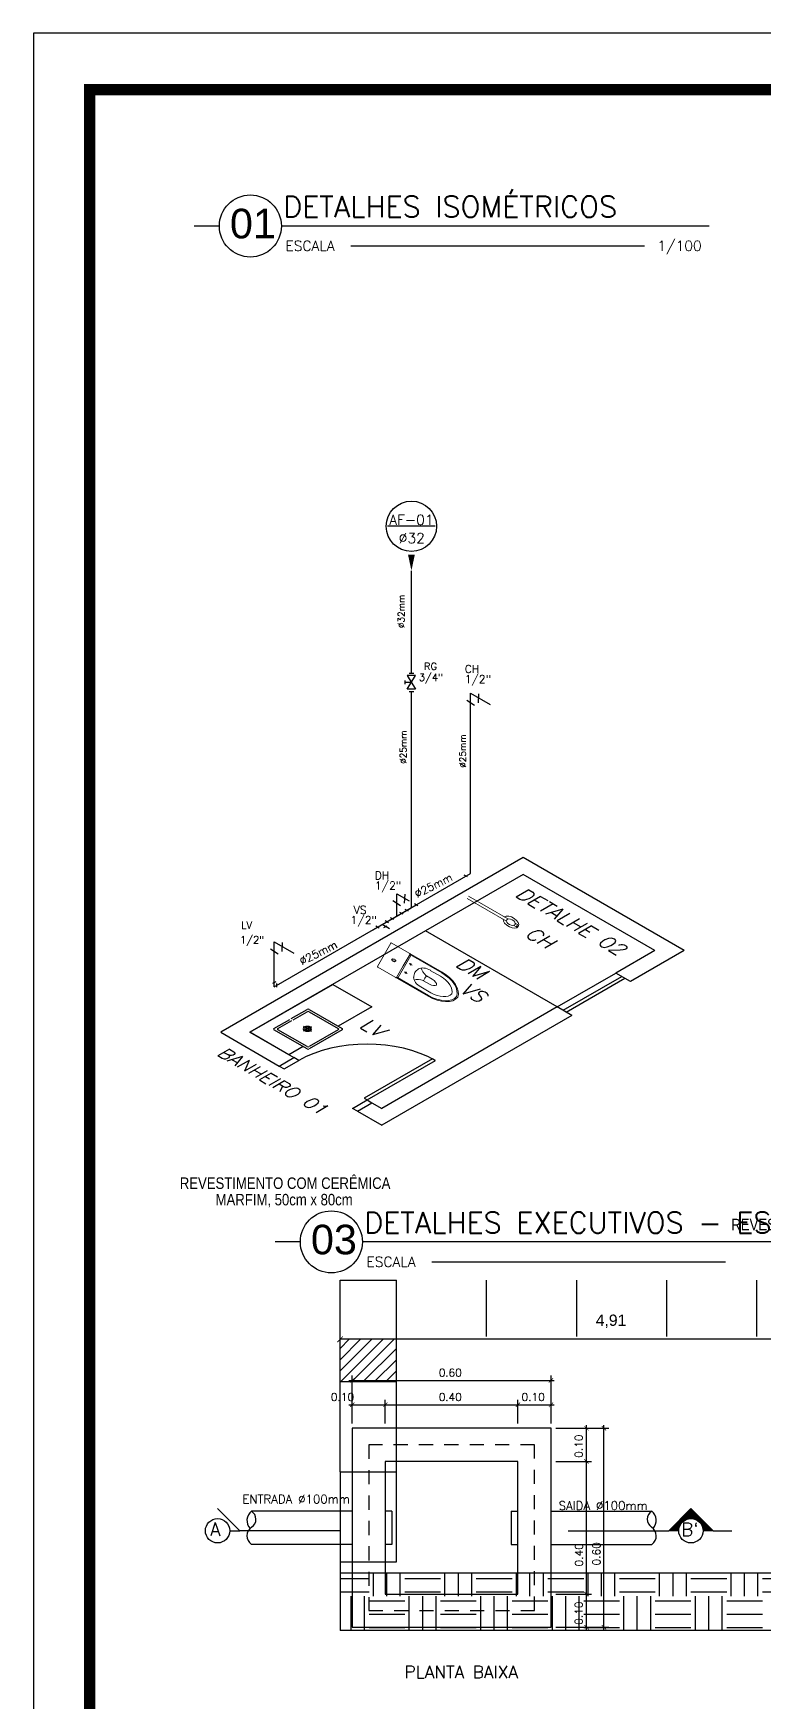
# Model space of a CAD drawing. Header units: millimetres. Extents: x -72 to 578, y 3 to 161.
# Drawn here: x 537.31 to 543.79, y 55.04 to 69.85 of the extents above; entities that cross this region are included whole.
import ezdxf
from ezdxf.enums import TextEntityAlignment as Align

# ---------------------------------------------------------------- set-up
doc = ezdxf.new("R2010")
doc.units = ezdxf.units.MM
doc.linetypes.add('CENTER2', pattern=[28.575, 19.05, -3.175, 3.175, -3.175])
doc.linetypes.add('HIDDEN', pattern=[0.375, 0.25, -0.125])
doc.layers.get('0').update_dxf_attribs({"color": 3})
for name, color, linetype in [('-HIDRO', 8, 'Continuous'), ('A-LAYOUT', 7, 'Continuous'), ('A-PEN-Y', 2, 'Continuous'), ('CONEXAO_AG_FRIA', 2, 'Continuous'), ('COTA', 7, 'Continuous'), ('COTAS', 7, 'Continuous'), ('CTA', 5, 'Continuous'), ('DETALLHES_CAIXAS', 6, 'Continuous'), ('Diametro', 2, 'Continuous'), ('LAYER1', 2, 'Continuous'), ('LAYER2', 5, 'Continuous'), ('Prumadas_L', 1, 'Continuous'), ('Prumadas_Q', 3, 'Continuous'), ('Prumadas_T', 2, 'Continuous'), ('TigreCad', 3, 'Continuous'), ('txt_1', 7, 'Continuous'), ('TXT_2', 6, 'Continuous')]:
    doc.layers.add(name, color=color, linetype=linetype)
doc.layers.add('E-Lay-9', color=9, linetype='Continuous', lineweight=9)
doc.styles.add('ADITIVOCAD', font='romans.shx')
doc.styles.add('ARIAL', font='arial.ttf', dxfattribs={"height": 0.2})
doc.styles.add('F2', font='ARIALN.TTF')
doc.styles.add('PADRAO_TXT', font='romans.shx')
doc.styles.add('ROMANS', font='romans__.ttf', dxfattribs={"height": 0.1})
doc.styles.get("Standard").update_dxf_attribs({"font": 'arial.ttf'})

# ---------------------------------------------------------------- blocks, each defined once
blk = doc.blocks.new('_ArchTick')
at = {"color": 0, "linetype": 'ByBlock', "const_width": 0.15}
blk.add_lwpolyline([(-0.5, -0.5), (0.5, 0.5)], dxfattribs=at)
blk = doc.blocks.new('*U450', base_point=(2541.5, 289.3))
for p, q in [((2538.2, 302), (2544.9, 302)), ((2541.5, 289.3), (2532.6, 289.3)), ((2535.8, 298.7), (2547.3, 280)), ((2535.8, 280), (2547.3, 298.7)), ((2547.3, 298.7), (2535.8, 298.7)), ((2547.3, 280), (2535.8, 280)), ((2538.2, 276.7), (2544.9, 276.7))]:
    blk.add_line(p, q)
at = {"linetype": 'Continuous'}
blk.add_line((2532.6, 286.6), (2532.6, 292.1), dxfattribs=at)
blk = doc.blocks.new('*U451', base_point=(2541.5, 283.9))
for p, q in [((2535.4, 277.1), (2535.4, 283.8)), ((2538.6, 275.6), (2544.4, 278.9))]:
    blk.add_line(p, q)
blk = doc.blocks.new('vaso-s')
at = {"color": 8}
for start, end in [(0, 180), (180, 0)]:
    blk.add_arc((0.08, 0), 0.0143, start, end, dxfattribs=at)
at = {"layer": 'E-Lay-9', "color": 8}
for p, q in [((0, 0.17), (0, 0)), ((0.426, 0.175), (0.005, 0.175)), ((0.16, 0.17), (0.16, 0.17)), ((0.16, 0.17), (0.16, 0)), ((0.426, 0.165), (0.165, 0.165)), ((0.17, 0), (0.17, 0.16)), ((0.213, 0.06), (0.189, 0.06)), ((0.201, 0.048), (0.201, 0.072)), ((0.341, 0.035), (0.341, 0)), ((0.391, 0.035), (0.341, 0.035)), ((0.431, 0.12), (0.346, 0.12)), ((0, -0.17), (0, 0)), ((0.16, -0.17), (0.16, 0)), ((0.17, 0), (0.17, -0.16)), ((0.213, -0.06), (0.189, -0.06)), ((0.201, -0.048), (0.201, -0.072)), ((0.341, -0.035), (0.341, 0)), ((0.391, -0.035), (0.341, -0.035)), ((0.431, -0.12), (0.346, -0.12)), ((0.426, -0.175), (0.005, -0.175)), ((0.16, -0.17), (0.16, -0.17)), ((0.426, -0.165), (0.165, -0.165))]:
    blk.add_line(p, q, dxfattribs=at)
for centre in [(0.201, 0.06), (0.201, -0.06)]:
    blk.add_circle(centre, 0.005, dxfattribs=at)
for centre, radius, start, end in [((0.005, 0.17), 0.005, 90, 180), ((0.155, 0.17), 0.005, 0, 90), ((0.165, 0.17), 0.00495, 180, 270), ((0.165, 0.16), 0.00495, 0, 90), ((0.426, -0.015), 0.19, 4.5281, 90), ((0.426, -0.015), 0.18, 4.7802, 90), ((0.518, -0.015), 0.262, 163.0355, 176.7233), ((0.346, 0.038), 0.0825, 90, 163.0355), ((0.375, 0.136), 0.107, 206.9395, 250.9647), ((0.391, -0.015), 0.05, 17.4576, 90), ((0.431, -0.015), 0.135, 6.3794, 90), ((0.518, 0.015), 0.262, 183.2767, 196.9645), ((0.346, -0.038), 0.0825, 196.9645, 270), ((0.375, -0.136), 0.107, 109.0353, 153.0605), ((0.391, 0.015), 0.05, 270, 342.5424), ((0.426, 0.015), 0.19, 270, 355.4719), ((0.426, 0.015), 0.18, 270, 355.2198), ((0.431, 0.015), 0.135, 270, 353.6206), ((0.005, -0.17), 0.005, 180, 270), ((0.155, -0.17), 0.005, 270, 0), ((0.165, -0.17), 0.00495, 90, 180), ((0.165, -0.16), 0.00495, 270, 0)]:
    blk.add_arc(centre, radius, start, end, dxfattribs=at)
blk = doc.blocks.new('Chuveiro')
at = {"layer": 'E-Lay-9', "color": 8}
for p, q in [((-0.031, 0.016), (-0.36, 0.016)), ((0.051, 0.016), (0.031, 0.016)), ((0.051, 0.016), (0.051, -0.016)), ((-0.031, -0.016), (-0.36, -0.016)), ((0.051, -0.016), (0.031, -0.016))]:
    blk.add_line(p, q, dxfattribs=at)
blk.add_circle((0, 0), 0.0348, dxfattribs=at)
for centre, radius, start, end in [((0, 0), 0.0624, 194.4775, 165.5225), ((0.009, 0), 0.0444, 339.4266, 20.5734)]:
    blk.add_arc(centre, radius, start, end, dxfattribs=at)
blk = doc.blocks.new('*E483')
at = {"layer": '-HIDRO', "color": 7, "xscale": -1, "rotation": 134.9999999999999}
for name, p in [('Chuveiro', (2.103, 1.382)), ('vaso-s', (1.185, 0.973))]:
    blk.add_blockref(name, p, dxfattribs=at)
blk = doc.blocks.new('b1')
at = {"layer": '-HIDRO'}
for p, q in [((366.376, 86.032), (363.691, 84.482)), ((367.805, 85.207), (366.376, 86.032)), ((366.376, 85.882), (363.951, 84.482)), ((367.545, 85.207), (366.376, 85.882)), ((366.679, 84.707), (365.51, 85.382)), ((367.545, 85.207), (367.199, 85.007)), ((367.805, 85.207), (367.329, 84.932)), ((366.679, 84.707), (367.199, 85.007)), ((366.731, 84.677), (367.251, 84.977)), ((367.329, 84.932), (367.199, 85.007)), ((366.757, 84.662), (367.277, 84.962)), ((366.679, 84.707), (365.12, 83.807)), ((366.809, 84.632), (366.679, 84.707)), ((366.809, 84.632), (365.12, 83.657)), ((363.691, 84.482), (364.211, 84.182)), ((363.951, 84.482), (364.341, 84.257)), ((364.211, 84.182), (364.341, 84.257)), ((364.254, 84.157), (364.384, 84.232)), ((364.384, 84.232), (364.341, 84.257)), ((365.571, 84.247), (364.964, 83.897)), ((364.99, 83.882), (365.597, 84.232)), ((365.597, 84.232), (365.571, 84.247)), ((364.211, 84.182), (364.254, 84.157)), ((364.86, 83.807), (364.99, 83.882)), ((364.904, 83.782), (364.86, 83.807)), ((364.904, 83.782), (365.034, 83.857)), ((364.964, 83.897), (364.99, 83.882)), ((364.99, 83.882), (365.034, 83.857)), ((365.034, 83.857), (365.12, 83.807)), ((364.904, 83.782), (365.12, 83.657))]:
    blk.add_line(p, q, dxfattribs=at)
at = {"layer": '-HIDRO', "color": 8}
for p, q in [((363.951, 84.482), (364.687, 84.907)), ((364.687, 84.907), (365.034, 84.707)), ((364.317, 84.603), (364.458, 84.685)), ((364.475, 84.685), (364.769, 84.515)), ((365.034, 84.707), (364.735, 84.535)), ((364.163, 84.515), (364.304, 84.596)), ((364.198, 84.515), (364.321, 84.586)), ((364.334, 84.593), (364.458, 84.665)), ((364.461, 84.513), (364.426, 84.534)), ((364.461, 84.513), (364.497, 84.534)), ((364.475, 84.665), (364.735, 84.515)), ((364.297, 84.282), (363.951, 84.482)), ((364.458, 84.335), (364.163, 84.505)), ((364.458, 84.355), (364.198, 84.505)), ((364.461, 84.513), (364.426, 84.493)), ((364.461, 84.513), (364.497, 84.493)), ((364.735, 84.505), (364.475, 84.355)), ((364.769, 84.505), (364.475, 84.335)), ((364.423, 84.355), (364.297, 84.282))]:
    blk.add_line(p, q, dxfattribs=at)
for centre, major_axis, start_param, end_param in [((364.461, 84.513), (-0.0367, 0), -0.785398, 2.356194), ((364.461, 84.513), (0.0367, 0), -0.785398, 2.356194), ((364.461, 84.513), (0.0245, 0), -0.785398, 2.356194), ((364.172, 84.51), (-0.0122, 0), -0.785398, 0.785398), ((364.207, 84.51), (0.0122, 0), 2.356194, 3.926991), ((364.461, 84.513), (-0.0245, 0), -0.785398, 2.356194), ((364.726, 84.51), (0.0122, 0), -0.785398, 0.785398), ((364.761, 84.51), (-0.0122, 0), 2.356194, 3.926991), ((364.466, 84.36), (-0.0122, 0), 0.785398, 2.356194), ((364.466, 84.34), (0.0122, 0), 3.926991, 5.497787)]:
    blk.add_ellipse(centre, major_axis=major_axis, ratio=0.577332, start_param=start_param, end_param=end_param, dxfattribs=at)
at = {"layer": '-HIDRO'}
blk.add_ellipse((364.99, 83.882), major_axis=(0.857, 0), ratio=0.577332, start_param=0.785398, end_param=2.356194, dxfattribs=at)
at = {"layer": 'CTA', "xscale": 1.22478281, "yscale": 0.70710614, "zscale": 1.22478281}
blk.add_blockref('*E483', (363.691, 84.482), dxfattribs=at)
at = {"layer": '-HIDRO', "style": 'PADRAO_TXT', "oblique": 30.0016, "width": 1.154719}
blk.add_text('BANHEIRO 01', height=0.10392, rotation=330.0008, dxfattribs=at).set_placement((363.647, 84.283))
at = {"layer": 'Prumadas_T', "style": 'ROMANS', "oblique": 30.0016, "width": 1.154719}
blk.add_text('DETALHE 02', height=0.1146, rotation=330.0008, dxfattribs=at).set_placement((366.755, 85.425), align=Align.CENTER)
for s, p in [('CH', (366.378, 85.339)), ('DM', (365.765, 85.07)), ('VS', (365.798, 84.846)), ('LV', (364.911, 84.531))]:
    blk.add_text(s, height=0.1135, rotation=330.0008, dxfattribs=at).set_placement(p)
blk = doc.blocks.new('WC1')
at = {"layer": '-HIDRO', "color": 8}
for centre, major_axis, start_param, end_param in [((591.716, 52.36), (0.0122, 0), 0.785398, 2.356194), ((591.716, 52.34), (-0.0122, 0), 3.926991, 5.497787)]:
    blk.add_ellipse(centre, major_axis=major_axis, ratio=0.577332, start_param=start_param, end_param=end_param, dxfattribs=at)
at = {"layer": 'A-PEN-Y'}
for p, q in [((593.131, 53.54), (593.102, 53.557)), ((592.689, 53.284), (592.66, 53.301)), ((592.429, 53.134), (592.4, 53.151)), ((592.476, 53.162), (592.447, 53.178)), ((592.559, 53.209), (592.53, 53.226)), ((592.606, 53.237), (592.577, 53.253)), ((592.346, 53.087), (592.317, 53.103)), ((592.388, 53.092), (592.417, 53.108)), ((591.429, 52.61), (591.401, 52.594)), ((591.434, 52.595), (591.434, 52.562))]:
    blk.add_line(p, q, dxfattribs=at)
at = {"layer": 'CTA'}
for p, q in [((592.633, 55.348), (592.633, 56.258)), ((592.633, 53.267), (592.633, 55.186)), ((593.158, 53.57), (593.158, 55.17)), ((593.158, 55.17), (593.331, 55.07)), ((591.415, 52.564), (593.158, 53.57)), ((592.373, 53.117), (592.676, 53.292)), ((592.503, 53.192), (592.503, 53.392)), ((592.503, 53.392), (592.614, 53.328)), ((592.287, 53.067), (592.46, 53.167)), ((592.373, 53.117), (592.503, 53.192)), ((592.46, 53.167), (592.633, 53.267)), ((592.438, 53.08), (592.373, 53.117)), ((591.415, 52.564), (591.415, 52.964)), ((591.415, 52.964), (591.588, 52.864))]:
    blk.add_line(p, q, dxfattribs=at)
at = {"layer": 'Prumadas_L'}
blk.add_line((592.421, 56.657), (592.845, 56.657), dxfattribs=at)
blk.add_solid([(592.633, 56.258), (592.603, 56.399), (592.663, 56.399)], dxfattribs=at)
at = {"layer": 'Prumadas_Q'}
blk.add_circle((592.633, 56.652), 0.223, dxfattribs=at)
at = {"layer": 'CONEXAO_AG_FRIA', "xscale": 0.006400000000212458, "yscale": 0.006400000000212458, "zscale": 0.6400000000000001}
blk.add_blockref('*U450', (592.633, 55.267), dxfattribs=at)
at = {"layer": 'CONEXAO_AG_FRIA', "xscale": 0.01200000000062573, "yscale": 0.01200000000062573, "zscale": 1.2, "rotation": 57.87998640841341}
for p in [(593.162, 55.168), (592.507, 53.39), (591.419, 52.962)]:
    blk.add_blockref('*U451', p, dxfattribs=at)
at = {"layer": 'CTA'}
blk.add_blockref('b1', (227.249, -32.32), dxfattribs=at)
at = {"layer": 'CONEXAO_AG_FRIA', "style": 'ROMANS'}
for s, height, p in [('RG', 0.064, (592.745, 55.377)), ('CH', 0.07, (593.106, 55.351)), ('3/4"', 0.064, (592.699, 55.279)), ('1/2"', 0.07, (593.106, 55.261)), ('DH', 0.07, (592.308, 53.519)), ('1/2"', 0.07, (592.308, 53.429)), ('LV', 0.064, (591.122, 53.08)), ('1/2"', 0.07, (592.093, 53.123)), ('VS', 0.07, (592.12, 53.213)), ('1/2"', 0.064, (591.112, 52.95))]:
    blk.add_text(s, height=height, dxfattribs=at).set_placement(p)
for p in [(592.683, 53.353), (591.661, 52.756)]:
    blk.add_text('%%C25mm', height=0.07, rotation=26.5392, dxfattribs=at).set_placement(p)
at = {"layer": 'Diametro', "style": 'ROMANS'}
for s, p in [('%%C32mm', (592.571, 55.897)), ('%%C25mm', (592.589, 54.692)), ('%%C25mm', (593.117, 54.657))]:
    blk.add_text(s, height=0.0576, rotation=90, dxfattribs=at).set_placement(p, align=Align.CENTER)
at = {"layer": 'Prumadas_T', "style": 'ROMANS'}
for s, p in [('AF-01', (592.633, 56.664)), ('%%C32', (592.636, 56.502))]:
    blk.add_text(s, height=0.09, dxfattribs=at).set_placement(p, align=Align.CENTER)
blk = doc.blocks.new('A$C00126118')
at = {"layer": 'LAYER2'}
blk.add_line((0.3, 0.367), (0, 0.367), dxfattribs=at)
blk.add_circle((0.667, 0.367), 0.367, dxfattribs=at)
blk = doc.blocks.new('*X461')
at = {"color": 0}
for p, q in [((101.59, 65.457), (101.923, 65.79)), ((101.608, 65.457), (101.932, 65.781)), ((101.626, 65.457), (101.941, 65.772)), ((101.643, 65.457), (101.95, 65.763)), ((101.661, 65.457), (101.958, 65.755)), ((101.878, 65.636), (101.822, 65.692)), ((101.892, 65.639), (101.831, 65.701)), ((101.908, 65.641), (101.84, 65.709)), ((101.847, 65.626), (101.967, 65.746)), ((101.925, 65.641), (101.848, 65.718)), ((101.944, 65.64), (101.857, 65.727)), ((101.966, 65.636), (101.866, 65.736)), ((101.874, 65.635), (101.976, 65.737)), ((101.993, 65.627), (101.875, 65.745)), ((102.035, 65.602), (101.884, 65.754)), ((102.198, 65.457), (101.893, 65.762)), ((101.897, 65.64), (101.985, 65.728)), ((102.216, 65.457), (101.901, 65.771)), ((102.233, 65.457), (101.91, 65.78)), ((101.916, 65.641), (101.994, 65.719)), ((102.251, 65.457), (101.919, 65.789)), ((101.933, 65.641), (102.003, 65.71)), ((101.949, 65.639), (102.011, 65.702)), ((101.964, 65.636), (102.02, 65.693)), ((101.597, 65.457), (101.592, 65.462)), ((101.615, 65.457), (101.601, 65.471)), ((101.632, 65.457), (101.61, 65.48)), ((101.65, 65.457), (101.619, 65.488)), ((101.668, 65.457), (101.627, 65.497)), ((101.685, 65.457), (101.636, 65.506)), ((101.703, 65.457), (101.645, 65.515)), ((101.721, 65.457), (101.654, 65.524)), ((101.737, 65.458), (101.663, 65.533)), ((101.738, 65.475), (101.672, 65.541)), ((101.679, 65.457), (101.753, 65.531)), ((101.74, 65.49), (101.68, 65.55)), ((101.744, 65.505), (101.689, 65.559)), ((101.696, 65.457), (101.744, 65.504)), ((101.748, 65.518), (101.698, 65.568)), ((101.753, 65.531), (101.707, 65.577)), ((101.714, 65.457), (101.739, 65.482)), ((101.759, 65.543), (101.716, 65.586)), ((101.765, 65.554), (101.725, 65.594)), ((101.732, 65.457), (101.737, 65.463)), ((101.772, 65.565), (101.733, 65.603)), ((101.78, 65.575), (101.742, 65.612)), ((101.788, 65.584), (101.751, 65.621)), ((101.797, 65.593), (101.76, 65.63)), ((101.807, 65.601), (101.769, 65.639)), ((101.817, 65.609), (101.778, 65.648)), ((101.827, 65.615), (101.787, 65.656)), ((101.839, 65.622), (101.795, 65.665)), ((101.851, 65.627), (101.804, 65.674)), ((101.864, 65.632), (101.813, 65.683)), ((101.978, 65.633), (102.029, 65.684)), ((101.991, 65.628), (102.038, 65.675)), ((102.003, 65.622), (102.047, 65.666)), ((102.015, 65.616), (102.056, 65.657)), ((102.025, 65.609), (102.065, 65.649)), ((102.036, 65.602), (102.073, 65.64)), ((102.045, 65.594), (102.082, 65.631)), ((102.054, 65.585), (102.091, 65.622)), ((102.062, 65.576), (102.1, 65.613)), ((102.18, 65.457), (102.067, 65.571)), ((102.07, 65.566), (102.109, 65.604)), ((102.077, 65.555), (102.118, 65.595)), ((102.084, 65.544), (102.126, 65.587)), ((102.09, 65.532), (102.135, 65.578)), ((102.163, 65.457), (102.092, 65.528)), ((102.095, 65.52), (102.144, 65.569)), ((102.099, 65.506), (102.153, 65.56)), ((102.145, 65.457), (102.1, 65.502)), ((102.102, 65.492), (102.162, 65.551)), ((102.127, 65.457), (102.104, 65.48)), ((102.105, 65.477), (102.171, 65.542)), ((102.106, 65.46), (102.179, 65.534)), ((102.109, 65.457), (102.106, 65.461)), ((102.121, 65.457), (102.188, 65.525)), ((102.138, 65.457), (102.197, 65.516)), ((102.156, 65.457), (102.206, 65.507)), ((102.174, 65.457), (102.215, 65.498)), ((102.191, 65.457), (102.224, 65.489)), ((102.209, 65.457), (102.232, 65.481)), ((102.227, 65.457), (102.241, 65.472)), ((102.244, 65.457), (102.25, 65.463))]:
    blk.add_line(p, q, dxfattribs=at)

msp = doc.modelspace()

# ---------------------------------------------------------------- hatches: boundary and pattern name
at = {"layer": 'COTA', "true_color": 0x939598}
h = msp.add_hatch(dxfattribs=at)
h.set_pattern_fill('JIS_WOOD', color=252, scale=0.1)
h.set_pattern_definition([(45, (495.82715, -91.626786), (-0.05, 0.05), [])])
h.paths.add_polyline_path([(540.533, 57.884), (540.533, 58.26), (540.033, 58.26), (540.033, 57.884)])

# ---------------------------------------------------------------- linework, layer by layer
at = {"layer": 'A-LAYOUT', "linetype": 'ByBlock'}
for p, q in [((540.111, 57.895), (541.934, 57.895)), ((540.14, 57.514), (540.14, 57.939)), ((541.905, 57.514), (541.905, 57.939)), ((540.111, 57.678), (540.464, 57.678)), ((540.14, 57.514), (540.14, 57.723)), ((540.405, 57.678), (541.64, 57.678)), ((540.434, 57.514), (540.434, 57.723)), ((540.434, 57.514), (540.434, 57.723)), ((541.581, 57.678), (541.934, 57.678)), ((541.611, 57.514), (541.611, 57.723)), ((541.611, 57.514), (541.611, 57.723)), ((541.905, 57.514), (541.905, 57.723)), ((541.949, 57.47), (542.419, 57.47)), ((541.949, 57.47), (542.264, 57.47)), ((542.22, 57.146), (542.22, 57.499)), ((542.375, 55.676), (542.375, 57.499)), ((541.949, 57.176), (542.264, 57.176)), ((541.949, 57.176), (542.264, 57.176)), ((542.22, 55.97), (542.22, 57.205)), ((541.949, 55.999), (542.264, 55.999)), ((541.949, 55.999), (542.264, 55.999)), ((542.22, 55.676), (542.22, 56.029)), ((541.949, 55.705), (542.419, 55.705)), ((541.949, 55.705), (542.264, 55.705))]:
    msp.add_line(p, q, dxfattribs=at)
at = {"layer": 'A-LAYOUT', "linetype": 'HIDDEN', "ltscale": 0.5}
for p, q in [((541.758, 57.323), (540.287, 57.323)), ((540.287, 57.323), (540.287, 55.852)), ((541.758, 55.852), (541.758, 57.323)), ((540.287, 55.852), (541.758, 55.852))]:
    msp.add_line(p, q, dxfattribs=at)
at = {"layer": 'A-LAYOUT'}
for p, q in [((540.14, 56.735), (539.245, 56.735)), ((540.493, 56.735), (540.434, 56.735)), ((540.493, 56.735), (540.493, 56.44)), ((541.552, 56.735), (541.552, 56.44)), ((541.552, 56.735), (541.611, 56.735)), ((541.905, 56.735), (542.8, 56.735)), ((540.14, 56.44), (539.245, 56.44)), ((540.493, 56.44), (540.434, 56.44)), ((541.552, 56.44), (541.611, 56.44)), ((541.905, 56.44), (542.8, 56.44))]:
    msp.add_line(p, q, dxfattribs=at)
at = {"layer": 'A-LAYOUT', "linetype": 'ByBlock', "const_width": 0.00573}
for points in [[(540.159, 57.914), (540.121, 57.876)], [(541.886, 57.876), (541.924, 57.914)], [(540.159, 57.698), (540.121, 57.659)], [(540.415, 57.659), (540.453, 57.698)], [(540.453, 57.698), (540.415, 57.659)], [(541.63, 57.698), (541.592, 57.659)], [(541.592, 57.659), (541.63, 57.698)], [(541.886, 57.659), (541.924, 57.698)], [(542.239, 57.451), (542.201, 57.489)], [(542.394, 57.451), (542.356, 57.489)], [(542.201, 57.195), (542.239, 57.157)], [(542.239, 57.157), (542.201, 57.195)], [(542.239, 55.98), (542.201, 56.018)], [(542.201, 56.018), (542.239, 55.98)], [(542.201, 55.724), (542.239, 55.686)], [(542.356, 55.724), (542.394, 55.686)]]:
    msp.add_lwpolyline(points, dxfattribs=at)
at = {"layer": 'A-LAYOUT'}
for centre, radius, start, end in [((539.31, 56.653), 0.104, 128.1461, 222.7189), ((539.203, 56.663), 0.083, 302.166, 59.5336), ((542.842, 56.663), 0.083, 120.4664, 237.834), ((542.735, 56.653), 0.104, 317.2811, 51.8539), ((539.296, 56.516), 0.0908, 122.166, 236.2528), ((542.749, 56.516), 0.0908, 303.7472, 57.834)]:
    msp.add_arc(centre, radius, start, end, dxfattribs=at)
at = {"layer": 'COTA'}
for p, q in [((540.033, 58.684), (540.033, 58.784)), ((540.033, 58.784), (540.533, 58.784)), ((540.533, 57.884), (540.533, 58.784)), ((540.533, 58.284), (540.533, 58.784)), ((541.333, 58.284), (541.333, 58.784)), ((542.133, 58.284), (542.133, 58.784)), ((542.933, 58.284), (542.933, 58.784)), ((543.733, 58.284), (543.733, 58.784)), ((540.033, 57.884), (540.033, 58.684)), ((540.033, 57.884), (540.533, 57.884)), ((540.033, 57.084), (540.033, 57.884)), ((540.533, 57.084), (540.533, 57.884)), ((540.033, 57.084), (540.533, 57.084)), ((540.033, 57.084), (540.033, 56.284)), ((540.533, 56.284), (540.533, 57.084)), ((540.033, 56.284), (540.533, 56.284))]:
    msp.add_line(p, q, dxfattribs=at)
msp.add_lwpolyline([(537.31, 40.148), (578.11, 40.148), (578.11, 69.848), (537.31, 69.848)], close=True, dxfattribs=at)
at = {"layer": 'COTA', "const_width": 0.1}
msp.add_lwpolyline([(537.81, 40.648), (577.61, 40.648), (577.61, 69.348), (537.81, 69.348)], close=True, dxfattribs=at)
at = {"layer": 'COTAS'}
for p, q in [((544.843, 58.26), (540.033, 58.26)), ((540.033, 56.284), (540.033, 55.675)), ((547.683, 56.184), (540.033, 56.184)), ((551.045, 55.675), (540.033, 55.675))]:
    msp.add_line(p, q, dxfattribs=at)
at = {"layer": 'COTAS', "color": 252, "linetype": 'Continuous', "true_color": 0x939598}
for p, q in [((540.033, 56.138), (540.29, 56.138)), ((540.329, 55.98), (540.329, 56.184)), ((540.448, 55.98), (540.448, 56.184)), ((540.567, 55.98), (540.567, 56.184)), ((540.607, 56.138), (540.925, 56.138)), ((540.964, 55.98), (540.964, 56.184)), ((541.083, 55.98), (541.083, 56.184)), ((541.202, 55.98), (541.202, 56.184)), ((541.242, 56.138), (541.56, 56.138)), ((541.599, 55.98), (541.599, 56.184)), ((541.718, 55.98), (541.718, 56.184)), ((541.837, 55.98), (541.837, 56.184)), ((541.877, 56.138), (542.195, 56.138)), ((542.234, 55.98), (542.234, 56.184)), ((542.353, 55.98), (542.353, 56.184)), ((542.472, 55.98), (542.472, 56.184)), ((542.512, 56.138), (542.83, 56.138)), ((542.869, 55.98), (542.869, 56.184)), ((542.988, 55.98), (542.988, 56.184)), ((543.107, 55.98), (543.107, 56.184)), ((543.147, 56.138), (543.465, 56.138)), ((543.504, 55.98), (543.504, 56.184)), ((543.623, 55.98), (543.623, 56.184)), ((543.742, 55.98), (543.742, 56.184)), ((543.782, 56.138), (544.1, 56.138)), ((540.033, 56.019), (540.29, 56.019)), ((540.131, 55.675), (540.131, 55.98)), ((540.25, 55.675), (540.25, 55.98)), ((540.607, 56.019), (540.925, 56.019)), ((540.647, 55.675), (540.647, 55.98)), ((540.766, 55.675), (540.766, 55.98)), ((540.885, 55.675), (540.885, 55.98)), ((541.242, 56.019), (541.56, 56.019)), ((541.282, 55.675), (541.282, 55.98)), ((541.401, 55.675), (541.401, 55.98)), ((541.52, 55.675), (541.52, 55.98)), ((541.877, 56.019), (542.195, 56.019)), ((541.917, 55.675), (541.917, 55.98)), ((542.036, 55.675), (542.036, 55.98)), ((542.155, 55.675), (542.155, 55.98)), ((542.512, 56.019), (542.83, 56.019)), ((542.552, 55.675), (542.552, 55.98)), ((542.671, 55.675), (542.671, 55.98)), ((542.79, 55.675), (542.79, 55.98)), ((543.147, 56.019), (543.465, 56.019)), ((543.187, 55.675), (543.187, 55.98)), ((543.306, 55.675), (543.306, 55.98)), ((543.425, 55.675), (543.425, 55.98)), ((543.782, 56.019), (544.1, 56.019)), ((540.29, 55.94), (540.607, 55.94)), ((540.29, 55.821), (540.607, 55.821)), ((540.925, 55.94), (541.242, 55.94)), ((540.925, 55.821), (541.242, 55.821)), ((541.56, 55.94), (541.877, 55.94)), ((541.56, 55.821), (541.877, 55.821)), ((542.195, 55.94), (542.512, 55.94)), ((542.195, 55.821), (542.512, 55.821)), ((542.83, 55.94), (543.147, 55.94)), ((542.83, 55.821), (543.147, 55.821)), ((543.465, 55.94), (543.782, 55.94)), ((543.465, 55.821), (543.782, 55.821)), ((540.29, 55.702), (540.607, 55.702)), ((540.925, 55.702), (541.242, 55.702)), ((541.56, 55.702), (541.877, 55.702)), ((542.195, 55.702), (542.512, 55.702)), ((542.83, 55.702), (543.147, 55.702)), ((543.465, 55.702), (543.782, 55.702))]:
    msp.add_line(p, q, dxfattribs=at)
at = {"layer": 'DETALLHES_CAIXAS'}
for p, q in [((540.14, 57.47), (540.14, 55.705)), ((541.905, 57.47), (540.14, 57.47)), ((541.905, 55.705), (541.905, 57.47)), ((541.611, 57.176), (540.434, 57.176)), ((540.434, 57.176), (540.434, 55.999)), ((541.611, 55.999), (541.611, 57.176)), ((540.434, 55.999), (541.611, 55.999)), ((540.14, 55.705), (541.905, 55.705))]:
    msp.add_line(p, q, dxfattribs=at)
at = {"layer": 'LAYER2', "color": 5}
for p, q in [((543.308, 68.138), (539.511, 68.138)), ((544.027, 59.124), (540.23, 59.124))]:
    msp.add_line(p, q, dxfattribs=at)
at = {"layer": 'LAYER2'}
for p, q in [((540.127, 67.962), (542.734, 67.962)), ((540.846, 58.947), (543.453, 58.947))]:
    msp.add_line(p, q, dxfattribs=at)
at = {"layer": 'txt_1'}
for p, q in [((538.945, 56.758), (539.142, 56.561)), ((543.147, 56.758), (542.95, 56.561)), ((543.344, 56.561), (543.147, 56.758)), ((539.054, 56.561), (539.142, 56.561)), ((543.039, 56.561), (542.95, 56.561)), ((543.344, 56.561), (543.255, 56.561))]:
    msp.add_line(p, q, dxfattribs=at)
for centre in [(538.945, 56.561), (543.147, 56.561)]:
    msp.add_circle(centre, 0.108, dxfattribs=at)
at = {"layer": 'TXT_2', "linetype": 'CENTER2'}
for p, q in [((540.034, 56.561), (539.142, 56.561)), ((542.058, 56.561), (542.95, 56.561)), ((543.344, 56.561), (543.511, 56.561))]:
    msp.add_line(p, q, dxfattribs=at)

# ---------------------------------------------------------------- block references
at = {"layer": 'COTAS', "xscale": 0.05, "yscale": 0.05, "zscale": 0.05, "rotation": 180}
msp.add_blockref('_ArchTick', (540.033, 58.26), dxfattribs=at)
at = {"layer": 'LAYER2', "xscale": 0.75, "yscale": 0.75, "zscale": 0.75}
for p in [(538.736, 67.863), (539.455, 58.849)]:
    msp.add_blockref('A$C00126118', p, dxfattribs=at)
at = {"layer": 'TigreCad'}
msp.add_blockref('WC1', (-51.967, 8.822), dxfattribs=at)
at = {"layer": 'txt_1', "xscale": -0.5881812764932982, "yscale": 0.5881812764939669, "zscale": 0.5881812764938331}
msp.add_blockref('*X461', (603.095, 18.06), dxfattribs=at)

# ---------------------------------------------------------------- texts
at = {"layer": 'A-LAYOUT', "style": 'ROMANS'}
for s, p in [('0.60', (540.908, 57.929)), ('0.10', (539.952, 57.713)), ('0.40', (540.908, 57.713)), ('0.10', (541.643, 57.713))]:
    msp.add_text(s, height=0.0688, dxfattribs=at).set_placement(p)
for s, p in [('0.10', (542.186, 57.208)), ('0.40', (542.188, 56.243)), ('0.60', (542.343, 56.254)), ('0.10', (542.186, 55.726))]:
    msp.add_text(s, height=0.0688, rotation=90, dxfattribs=at).set_placement(p)
for s, p in [('ENTRADA %%C100mm', (539.166, 56.842)), ('SAIDA %%C100mm', (541.973, 56.784))]:
    msp.add_text(s, height=0.07646, dxfattribs=at).set_placement(p, align=Align.MIDDLE_LEFT)
at = {"layer": 'COTAS', "insert": (542.438, 58.42), "char_height": 0.1, "attachment_point": 5}
msp.add_mtext('4,91', dxfattribs=at)
at = {"layer": 'LAYER1', "color": 7, "linetype": 'Continuous', "style": 'F2'}
for s, p in [('REVESTIMENTO COM CERÊMICA', (538.61, 59.696)), ('MARFIM, 50cm x 80cm', (538.928, 59.55)), ('REVESTIMENTO 3D CIMENTÍCIO', (543.506, 59.329))]:
    msp.add_text(s, height=0.10166, dxfattribs=at).set_placement(p, align=Align.TOP_LEFT)
at = {"layer": 'LAYER2', "style": 'ROMANS'}
for s, height, p in [('DETALHES ISOMÉTRICOS', 0.1875, (539.527, 68.403)), ('ESCALA', 0.09, (539.548, 68.008)), ('1/100', 0.09, (542.849, 68.008)), ('DETALHES EXECUTIVOS - ESGOTO', 0.1875, (540.246, 59.388)), ('ESCALA', 0.09, (540.267, 58.993))]:
    msp.add_text(s, height=height, dxfattribs=at).set_placement(p, align=Align.TOP_LEFT)
at = {"layer": 'LAYER2', "style": 'ARIAL'}
for s, p in [('01', (539.055, 68.029)), ('03', (539.774, 59.014))]:
    msp.add_text(s, height=0.2625, dxfattribs=at).set_placement(p)
at = {"layer": 'txt_1', "style": 'ADITIVOCAD'}
for s, height, p in [('A', 0.118, (538.925, 56.575)), ('B`', 0.1176, (543.139, 56.573)), ('PLANTA BAIXA', 0.11028, (541.108, 55.308))]:
    msp.add_text(s, height=height, dxfattribs=at).set_placement(p, align=Align.MIDDLE)

doc.saveas('drawing.dxf')
